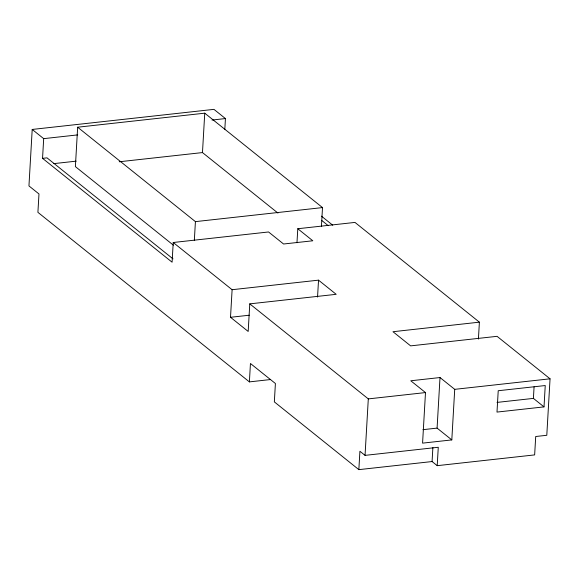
<?xml version="1.0" encoding="UTF-8"?>
<svg xmlns="http://www.w3.org/2000/svg" width="579" height="579" viewBox="0 0 579 579"><rect width="100%" height="100%" fill="white"/><g stroke="black" fill="none" stroke-linecap="round" stroke-linejoin="round"><path stroke-width="0.87" d="M224.818 129.312L225.441 118.565L213.955 109.359L32.207 129.443L28.95 185.917L38.974 193.958L37.91 212.341L249.39 381.887L270.393 379.563M296.976 242.746L297.787 228.734L312.798 240.777L283.572 244.005L268.555 231.969L173.23 242.5L172.093 262.2L42.549 158.349L43.686 138.649L32.207 129.443M321.425 226.389L322.51 207.586L204.749 113.173L77.658 127.214L75.386 166.614L173.403 245.199M194.334 240.43L195.42 221.627L77.658 127.214M277.927 213.065L202.476 152.574L204.749 113.173M232.107 289.71L318.53 280.156L336.189 294.32L249.773 303.866L248.181 331.449L230.514 317.292L232.107 289.71L173.23 242.5M249.39 381.887L250.446 363.496L275.401 383.501L274.345 401.891L358.85 469.641L432.079 461.55L437.21 465.668L534.649 454.899L535.713 436.508L546.793 435.285L550.05 378.811L497.057 336.327L410.634 345.873L392.975 331.716L479.39 322.163L478.42 339.07M317.553 297.063L318.53 280.156M358.85 469.641L359.906 451.251L365.045 455.369L438.274 447.277L437.21 465.668M365.045 455.369L368.302 398.895L249.773 303.866M425.493 392.576L422.576 443.138L451.808 439.91L454.718 389.341L440.004 377.544L410.772 380.772L425.493 392.576L368.302 398.895M432.079 461.55L432.882 447.538M451.808 439.91L437.087 428.113L440.004 377.544M544.014 406.885L496.992 412.082L498.222 390.738L545.244 385.542L544.014 406.885L533.411 398.388L534.077 386.823M43.686 138.649L77.709 134.893M212.008 120.048L225.441 118.565M42.549 158.349L47 157.857L173.02 258.885M53.789 163.633L76.175 161.157M119.238 161.773L202.476 152.574M195.42 221.627L322.51 207.586M297.787 228.734L354.978 222.416L479.39 322.163M230.514 317.292L249.281 315.215M454.718 389.341L550.05 378.811M497.035 402.405L533.411 398.388M422.916 429.676L437.087 428.113M321.454 216.155L332.722 225.188M321.938 220.599L328.271 225.68"/></g></svg>
